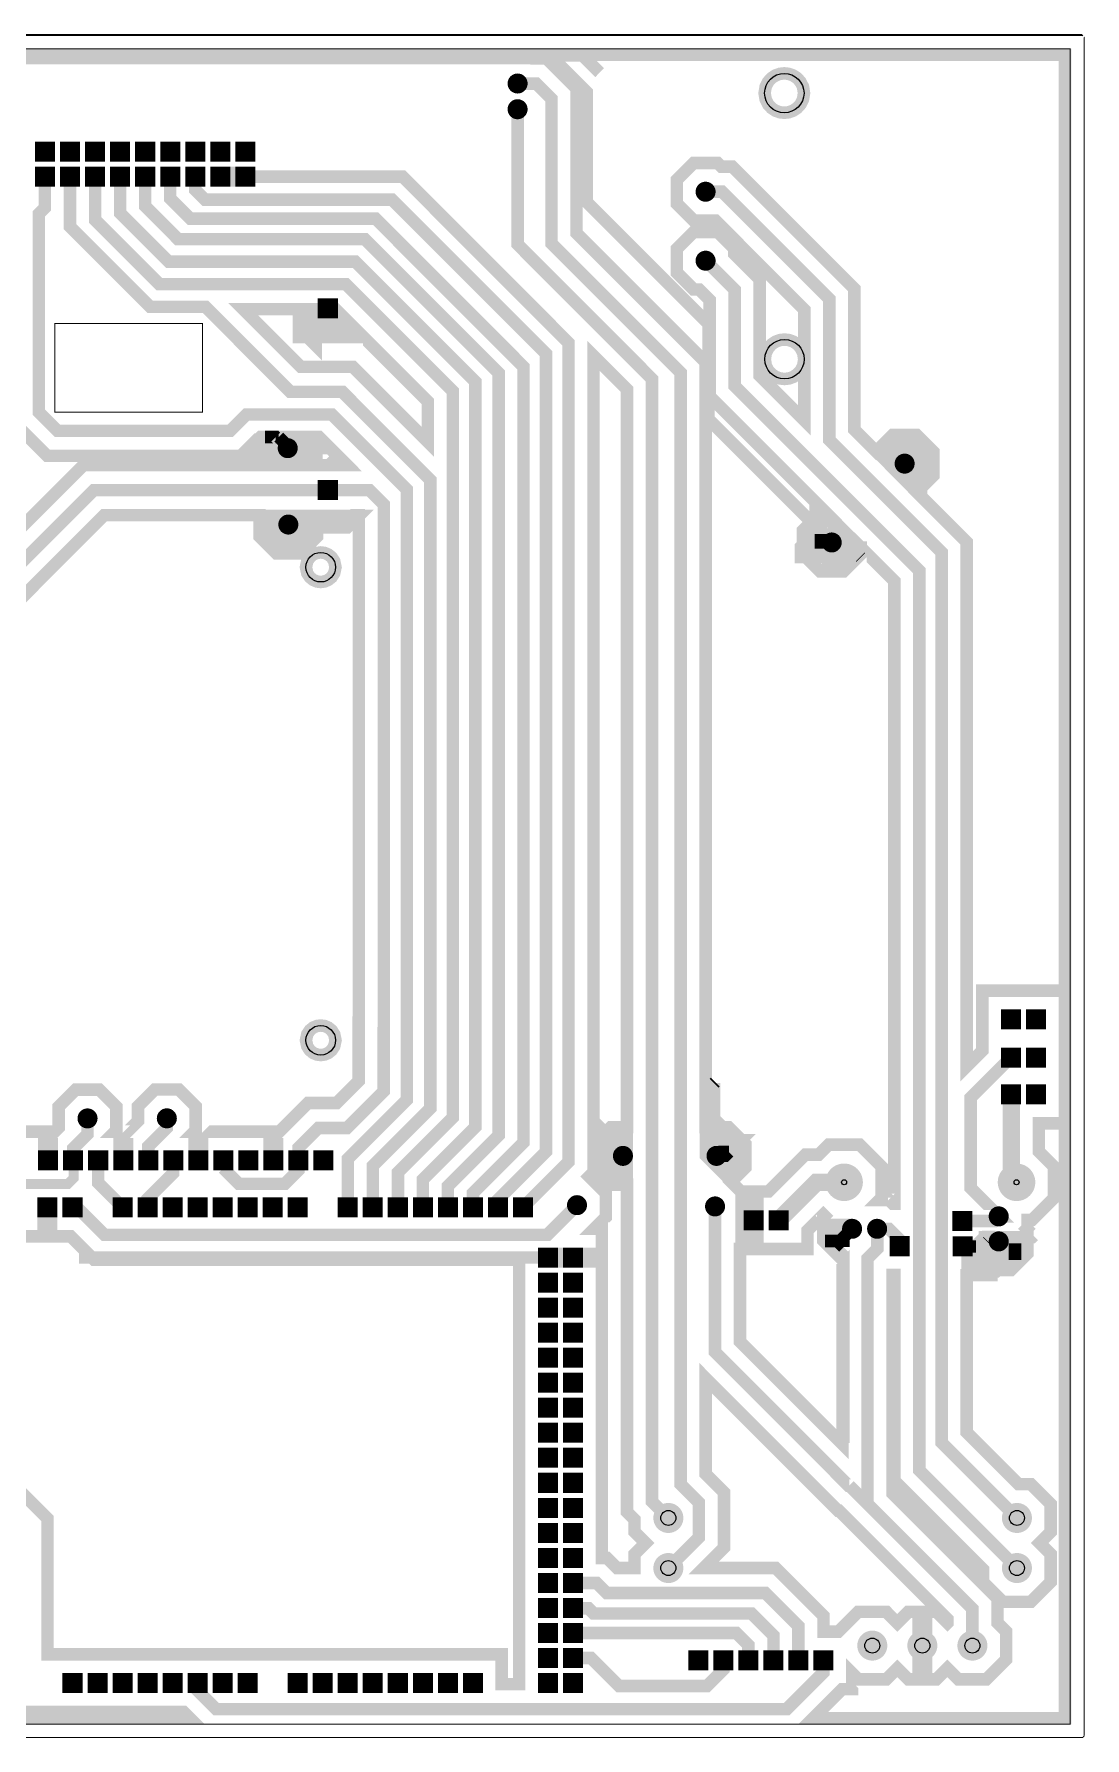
# Model space of a CAD drawing. Header units: centimetres. Extents: x -9.7 to 9.7, y -9.1 to 8.2.
# Drawn here: x -1.01 to 9.66, y -9.11 to 8.18 of the extents above; entities that cross this region are included whole.
import ezdxf

# ---------------------------------------------------------------- set-up
doc = ezdxf.new("R2010")
doc.units = ezdxf.units.CM
doc.layers.get('0').update_dxf_attribs({"linetype": 'CONTINUOUS'})
for name, color, linetype in [('1', 1, 'CONTINUOUS'), ('2', 2, 'CONTINUOUS'), ('3', 3, 'CONTINUOUS'), ('4', 4, 'CONTINUOUS')]:
    doc.layers.add(name, color=color, linetype=linetype)

# ---------------------------------------------------------------- blocks, each defined once
blk = doc.blocks.new('RPAD')
blk.add_trace([(-0.5, -0.5), (-0.5, 0.5), (0.5, -0.5), (0.5, 0.5)])
blk = doc.blocks.new('EPAD')
at = {"const_width": 0.5}
blk.add_lwpolyline([(-0.25, 0, 1), (0.25, 0, 1)], format="xyb", close=True, dxfattribs=at)

msp = doc.modelspace()

# ---------------------------------------------------------------- linework, layer by layer
for centre, radius in [((3.897, 7.681), 0.0635), ((3.897, 7.42), 0.0635), ((-0.899, 6.988), 0.0635), ((-0.645, 6.988), 0.0635), ((-0.391, 6.988), 0.0635), ((-0.137, 6.988), 0.0635), ((0.117, 6.988), 0.0635), ((0.371, 6.988), 0.0635), ((0.625, 6.988), 0.0635), ((0.879, 6.988), 0.0635), ((1.133, 6.988), 0.0635), ((-0.899, 6.735), 0.0635), ((-0.645, 6.735), 0.0635), ((-0.391, 6.735), 0.0635), ((-0.137, 6.735), 0.0635), ((0.117, 6.735), 0.0635), ((0.371, 6.735), 0.0635), ((0.625, 6.735), 0.0635), ((0.879, 6.735), 0.0635), ((1.133, 6.735), 0.0635), ((5.805, 6.583), 0.0635), ((5.805, 5.883), 0.0635), ((1.971, 5.401), 0.0635), ((1.564, 3.981), 0.0635), ((7.825, 3.824), 0.0635), ((1.971, 3.555), 0.0635), ((1.57, 3.206), 0.0635), ((7.085, 3.024), 0.0635), ((8.906, -1.815), 0.0635), ((9.16, -1.815), 0.0635), ((8.906, -2.203), 0.0635), ((9.16, -2.203), 0.0635), ((8.906, -2.577), 0.0635), ((9.16, -2.577), 0.0635), ((-0.468, -2.82), 0.0635), ((0.337, -2.819), 0.0635), ((-0.868, -3.246), 0.0635), ((-0.614, -3.246), 0.0635), ((-0.36, -3.246), 0.0635), ((-0.106, -3.246), 0.0635), ((0.148, -3.246), 0.0635), ((0.402, -3.246), 0.0635), ((0.656, -3.246), 0.0635), ((0.91, -3.246), 0.0635), ((1.164, -3.246), 0.0635), ((1.418, -3.246), 0.0635), ((1.672, -3.246), 0.0635), ((1.926, -3.246), 0.0635), ((4.966, -3.2), 0.0635), ((5.916, -3.2), 0.0635), ((7.211, -3.468), 0.0254), ((8.961, -3.468), 0.0254), ((-0.8745, -3.7235), 0.0635), ((-0.6205, -3.7235), 0.0635), ((-0.1125, -3.7235), 0.0635), ((0.1415, -3.7235), 0.0635), ((0.3955, -3.7235), 0.0635), ((0.6495, -3.7235), 0.0635), ((0.9035, -3.7235), 0.0635), ((1.1575, -3.7235), 0.0635), ((1.4115, -3.7235), 0.0635), ((1.6655, -3.7235), 0.0635), ((2.1735, -3.7225), 0.0635), ((2.4275, -3.7225), 0.0635), ((2.6815, -3.7225), 0.0635), ((2.9355, -3.7225), 0.0635), ((3.1895, -3.7225), 0.0635), ((3.4435, -3.7225), 0.0635), ((3.6975, -3.7225), 0.0635), ((3.9515, -3.7225), 0.0635), ((4.5, -3.7), 0.0635), ((5.901, -3.713), 0.0635), ((6.293, -3.853), 0.0635), ((6.547, -3.853), 0.0635), ((8.412, -3.861), 0.0635), ((8.78, -3.814), 0.0635), ((7.292, -3.94), 0.0635), ((7.546, -3.94), 0.0635), ((7.774, -4.116), 0.0635), ((8.415, -4.119), 0.0635), ((8.78, -4.068), 0.0635), ((4.2055, -4.2315), 0.0635), ((4.4595, -4.2315), 0.0635), ((4.2055, -4.4855), 0.0635), ((4.4595, -4.4855), 0.0635), ((4.2055, -4.7395), 0.0635), ((4.4595, -4.7395), 0.0635), ((4.2055, -4.9935), 0.0635), ((4.4595, -4.9935), 0.0635), ((4.2055, -5.2475), 0.0635), ((4.4595, -5.2475), 0.0635), ((4.2055, -5.5015), 0.0635), ((4.4595, -5.5015), 0.0635), ((4.2055, -5.7555), 0.0635), ((4.4595, -5.7555), 0.0635), ((4.2055, -6.0095), 0.0635), ((4.4595, -6.0095), 0.0635), ((4.2055, -6.2635), 0.0635), ((4.4595, -6.2635), 0.0635), ((4.2055, -6.5175), 0.0635), ((4.4595, -6.5175), 0.0635), ((4.2055, -6.7715), 0.0635), ((4.4595, -6.7715), 0.0635), ((5.427, -6.874), 0.0762), ((8.965, -6.874), 0.0762), ((4.2055, -7.0255), 0.0635), ((4.4595, -7.0255), 0.0635), ((4.2055, -7.2795), 0.0635), ((4.4595, -7.2795), 0.0635), ((5.427, -7.382), 0.0762), ((8.965, -7.382), 0.0762), ((4.2055, -7.5335), 0.0635), ((4.4595, -7.5335), 0.0635), ((4.2055, -7.7875), 0.0635), ((4.4595, -7.7875), 0.0635), ((4.2055, -8.0415), 0.0635), ((4.4595, -8.0415), 0.0635), ((7.497, -8.169), 0.0762), ((8.005, -8.169), 0.0762), ((8.513, -8.169), 0.0762), ((4.2055, -8.2955), 0.0635), ((4.4595, -8.2955), 0.0635), ((5.731, -8.319), 0.0635), ((5.985, -8.319), 0.0635), ((6.239, -8.319), 0.0635), ((6.493, -8.319), 0.0635), ((6.747, -8.319), 0.0635), ((7.001, -8.319), 0.0635), ((-0.6205, -8.5495), 0.0635), ((-0.3665, -8.5495), 0.0635), ((-0.1125, -8.5495), 0.0635), ((0.1415, -8.5495), 0.0635), ((0.3955, -8.5495), 0.0635), ((0.6495, -8.5495), 0.0635), ((0.9035, -8.5495), 0.0635), ((1.1575, -8.5495), 0.0635), ((1.6655, -8.5495), 0.0635), ((1.9195, -8.5495), 0.0635), ((2.1735, -8.5495), 0.0635), ((2.4275, -8.5495), 0.0635), ((2.6815, -8.5495), 0.0635), ((2.9355, -8.5495), 0.0635), ((3.1895, -8.5495), 0.0635), ((3.4435, -8.5495), 0.0635), ((4.2055, -8.5495), 0.0635), ((4.4595, -8.5495), 0.0635)]:
    msp.add_circle(centre, radius)
at = {"layer": '1'}
for points, const_width in [([(9.634332, 8.164283), (9.621166, 8.177449), (-9.728476, 8.177449), (-9.728476, 8.164283), (-9.728476, -9.100684), (9.634, -9.100684), (9.647141, -9.087543)], 0.01016), ([(9.634332, 8.164283), (9.621166, 8.177449), (-9.728476, 8.177449), (-9.728476, 8.164283), (-9.728476, -9.100684), (9.634, -9.100684), (9.647141, -9.087543), (9.650047, -9.084637)], 0.01016), ([(9.634332, 8.164283), (9.631615, 8.167), (-9.728476, 8.167), (-9.728476, 8.164283), (-9.728476, -9.100684), (9.634, -9.100684), (9.647141, -9.087543)], 0.01016), ([(9.650047, -9.084637), (9.647725, -9.082315), (9.647725, 8.15089), (9.647141, 8.151474)], 0.01016), ([(4.73, 7.791), (4.555214, 7.965786), (3.886215, 7.965786), (-4.274855, 7.965786), (-4.301548, 7.939093)], 0.127), ([(6.92, 3.189), (5.834349, 4.274651), (5.834349, 5.242901), (4.59737, 6.47988), (4.59737, 7.596236), (4.257168, 7.936438), (4.156544, 7.936438), (4.153889, 7.939093), (-4.301548, 7.939093)], 0.127), ([(4.056875, 7.934215), (4.190992, 7.934215), (4.494984, 7.630223), (4.494984, 6.162358), (5.805441, 4.851901), (5.805441, -2.907901), (6.036991, -2.907901), (6.208099, -3.079009), (6.208099, -3.320991), (6.06509, -3.464), (6.161991, -3.560901), (6.443971, -3.560901), (6.816271, -3.188601), (6.951585, -3.188601), (7.053185, -3.087001), (7.368815, -3.087001), (7.591999, -3.310185), (7.591999, -3.625815), (7.569913, -3.647901), (7.666991, -3.647901), (7.705091, -3.686001), (7.721025, -3.686001), (7.721025, 2.631584), (7.377099, 2.97551), (7.377099, 2.903009), (7.205991, 2.731901), (6.964009, 2.731901), (6.792901, 2.903009), (6.792901, 3.144991), (6.964009, 3.316099), (7.03651, 3.316099), (5.845583, 4.507026), (5.845583, 5.485286), (5.739968, 5.590901), (5.684009, 5.590901), (5.512901, 5.762009), (5.512901, 6.003991), (5.684009, 6.175099), (5.925991, 6.175099), (6.097099, 6.003991), (6.097099, 5.952186), (6.353581, 5.695704), (6.353581, 4.717444), (6.807149, 4.263876), (6.807149, 5.387644), (5.903892, 6.290901), (5.684009, 6.290901), (5.512901, 6.462009), (5.512901, 6.703991), (5.684009, 6.875099), (5.925991, 6.875099), (5.964091, 6.836999), (6.07621, 6.836999), (7.315147, 5.598062), (7.315147, 4.168884), (7.535971, 3.94806), (7.704009, 4.116099), (7.945991, 4.116099), (8.117099, 3.944991), (8.117099, 3.703009), (7.949061, 3.53497), (8.455637, 3.028394), (8.455637, -2.290835), (8.613901, -2.132571), (8.613901, -1.522901), (9.452099, -1.522901), (9.452099, -2.869099), (9.18714, -2.869099), (9.18714, -3.155326), (9.341999, -3.310185), (9.341999, -3.625815), (9.118815, -3.848999), (9.072099, -3.848999), (9.072099, -3.934991), (9.06609, -3.941), (9.072099, -3.947009), (9.072099, -4.188991), (8.900991, -4.360099), (8.707099, -4.360099), (8.707099, -4.411099), (8.455637, -4.411099), (8.455637, -6.005429), (8.981309, -6.531101), (9.107033, -6.531101), (9.307899, -6.731967), (9.307899, -7.016033), (9.195932, -7.128), (9.307899, -7.239967), (9.307899, -7.524033), (9.107033, -7.724899), (8.822967, -7.724899), (8.622101, -7.524033), (8.622101, -7.398309), (7.721025, -6.497233), (7.721025, -4.408099), (7.70212, -4.408099), (7.70212, -6.624516), (8.766998, -7.689393), (8.766998, -7.794603), (8.766999, -7.938067), (8.855899, -8.026967), (8.855899, -8.311033), (8.655033, -8.511899), (8.370967, -8.511899), (8.259001, -8.399933), (8.147033, -8.511899), (7.862967, -8.511899), (7.751, -8.399932), (7.639033, -8.511899), (7.354967, -8.511899), (7.293099, -8.450031), (7.293099, -8.611099), (7.190108, -8.611099), (6.896102, -8.905105), (9.452146, -8.905105), (9.452146, 7.971421), (4.019669, 7.971421), (4.056875, 7.934215)], 0.127), ([(6.414374, 7.520424), (6.440257, 7.469159), (6.474636, 7.431472), (6.515004, 7.404892), (6.558922, 7.389146), (6.604, 7.384), (6.649078, 7.389146), (6.692996, 7.404892), (6.733364, 7.431472), (6.767743, 7.469159), (6.793626, 7.520424), (6.804, 7.584), (6.793626, 7.647576), (6.767743, 7.698841), (6.733364, 7.736528), (6.692996, 7.763108), (6.649078, 7.778854), (6.604, 7.784), (6.558922, 7.778854), (6.515004, 7.763108), (6.474636, 7.736528), (6.440257, 7.698841), (6.414374, 7.647576), (6.404, 7.584), (6.414374, 7.520424)], 0.127), ([(5.427, -7.382), (5.737117, -7.071883), (5.737117, -6.718796), (5.551442, -6.533121), (5.551442, 4.746692), (4.240986, 6.057148), (4.240986, 7.525013), (4.085783, 7.680216), (3.897784, 7.680216), (3.897, 7.681)], 0.127), ([(3.897, 7.42), (3.897, 6.048356), (5.262, 4.683356), (5.262, -6.709), (5.427, -6.874)], 0.127), ([(-0.899, 6.735), (-0.903119, 6.730881), (-0.901662, 6.729424), (-0.901662, 6.418326), (-0.961767, 6.358221), (-0.961767, 4.345353), (-0.77326, 4.156846), (0.981265, 4.156846), (1.147362, 4.322943), (2.012701, 4.322943), (2.77247, 3.563174), (2.77247, -2.632557), (2.1735, -3.231527), (2.1735, -3.7225)], 0.127), ([(2.4275, -3.7225), (2.4275, -3.300675), (3.010702, -2.717473), (3.010702, 3.659876), (2.118707, 4.551871), (1.591093, 4.551871), (0.727688, 5.415276), (0.167318, 5.415276), (-0.645, 6.227594), (-0.645, 6.735)], 0.127), ([(2.6815, -3.7225), (2.682847, -3.721153), (2.682847, -3.368476), (3.239203, -2.81212), (3.239203, 4.559361), (2.153389, 5.645175), (0.260567, 5.645175), (-0.391, 6.296742), (-0.391, 6.735)], 0.127), ([(-0.137, 6.735), (-0.137, 6.36589), (0.355214, 5.873676), (2.251009, 5.873676), (3.467704, 4.656981), (3.467704, -2.906767), (2.9355, -3.438971), (2.9355, -3.7225)], 0.127), ([(0.117, 6.735), (0.117, 6.435038), (0.449861, 6.102177), (2.345656, 6.102177), (3.705605, 4.742228), (3.705605, -2.915585), (3.704856, -2.916334), (3.704856, -2.992763), (3.1895, -3.508119), (3.1895, -3.7225)], 0.127), ([(0.371, 6.735), (0.371, 6.512595), (0.574595, 6.309), (2.455615, 6.309), (3.956998, 4.807617), (3.956998, -3.063769), (3.4435, -3.577267), (3.4435, -3.7225)], 0.127), ([(0.625, 6.735), (0.625, 6.601), (0.724, 6.502), (2.621566, 6.502), (4.185499, 4.938067), (4.185499, -3.158416), (3.6975, -3.646415), (3.6975, -3.7225)], 0.127), ([(0.879, 6.735), (1.133, 6.735)], 0.2032), ([(1.133, 6.735), (2.729833, 6.735), (4.414, 5.050833), (4.414, -3.26), (3.9515, -3.7225)], 0.127), ([(5.805, 6.583), (5.971001, 6.583), (7.061148, 5.492853), (7.061148, 4.063675), (8.201638, 2.923185), (8.201638, -6.110638), (8.965, -6.874)], 0.127), ([(8.965, -7.382), (7.975024, -6.392024), (7.975024, 2.736793), (6.099582, 4.612235), (6.099582, 5.590495), (5.807077, 5.883), (5.805, 5.883)], 0.127), ([(1.696302, 4.80587), (2.223916, 4.80587), (2.985204, 4.044582), (2.985204, 4.454152), (2.263099, 5.176257), (2.263099, 5.108901), (1.678901, 5.108901), (1.678901, 5.391176), (1.110996, 5.391176), (1.696302, 4.80587)], 0.127), ([(1.971, 5.401), (1.959602, 5.389602), (1.620576, 5.389602)], 0.127), ([(1.959602, 5.389602), (1.84682, 5.27682), (1.84682, 5.023611), (1.778541, 5.09189), (1.778541, 5.388595)], 0.127), ([(1.971, 5.172401), (1.971, 5.401)], 0.2032), ([(1.971, 5.401), (2.037491, 5.401), (2.288342, 5.150149), (2.124698, 5.150149), (2.034601, 5.240246)], 0.127), ([(4.667998, -3.26), (4.667998, -3.36521), (4.623149, -3.410059), (4.792099, -3.579009), (4.792099, -3.820991), (4.673689, -3.939401), (4.751599, -3.939401), (4.751599, -7.279501), (4.804089, -7.279501), (4.905788, -7.3812), (5.084101, -7.3812), (5.084101, -7.239967), (5.196068, -7.128), (5.084101, -7.016033), (5.084101, -6.890309), (5.008001, -6.814209), (5.008001, -3.492099), (4.845009, -3.492099), (4.673901, -3.320991), (4.673901, -3.079009), (4.845009, -2.907901), (5.008001, -2.907901), (5.008001, 4.578147), (4.667998, 4.91815), (4.667998, -3.26)], 0.127), ([(6.416374, 4.819424), (6.442257, 4.768159), (6.476636, 4.730472), (6.517004, 4.703892), (6.560922, 4.688146), (6.606, 4.683), (6.651078, 4.688146), (6.694996, 4.703892), (6.735364, 4.730472), (6.769743, 4.768159), (6.795626, 4.819424), (6.806, 4.883), (6.795626, 4.946576), (6.769743, 4.997841), (6.735364, 5.035528), (6.694996, 5.062108), (6.651078, 5.077854), (6.606, 5.083), (6.560922, 5.077854), (6.517004, 5.062108), (6.476636, 5.035528), (6.442257, 4.997841), (6.416374, 4.946576), (6.406, 4.883), (6.416374, 4.819424)], 0.127), ([(-2.872178, 1.44503), (-0.508209, 3.808999), (1.322911, 3.808999), (1.271901, 3.860009), (1.271901, 4.068944), (1.252571, 4.068944), (1.086474, 3.902847), (-0.878469, 3.902847), (-1.215766, 4.240144)], 0.127), ([(1.097, 3.902), (1.289342, 4.094342), (1.442279, 4.094342)], 0.127), ([(1.442279, 4.094342), (1.442179, 4.094442), (1.332234, 4.094442)], 0.127), ([(1.472658, 4.094342), (1.442279, 4.094342)], 0.127), ([(1.472658, 4.094342), (1.882018, 4.094342), (1.94813, 4.02823)], 0.127), ([(1.586, 3.981), (1.472658, 4.094342)], 0.127), ([(7.825, 4.052599), (7.825, 3.824)], 0.2032), ([(1.564, 3.981), (1.312, 3.981), (1.19, 3.859), (1.879098, 3.859)], 0.127), ([(1.586, 3.981), (1.991573, 3.981), (2.164592, 3.807981), (1.517395, 3.807981), (1.516, 3.809376), (1.226461, 3.809376)], 0.127), ([(1.335401, 3.981), (1.564, 3.981)], 0.2032), ([(1.792599, 3.981), (1.564, 3.981)], 0.2032), ([(1.564, 3.981), (1.586, 3.981)], 0.127), ([(1.587, 3.98), (1.586, 3.981)], 0.127), ([(1.856099, 3.860009), (1.843189, 3.847099), (2.129337, 3.847099), (1.907492, 4.068944), (1.856099, 4.068944), (1.856099, 3.860009)], 0.127), ([(8.057, 3.494), (7.994648, 3.494), (7.516362, 3.972286), (7.658956, 3.972286), (7.73467, 4.048), (7.986, 4.048), (8.037537, 3.996463), (8.000848, 3.959774), (7.996, 3.954926), (7.996, 3.657)], 0.127), ([(7.996, 3.657), (7.829, 3.824), (7.825, 3.824), (7.684219, 3.964781), (7.995842, 3.964781), (8.000848, 3.959774), (8.013354, 3.947269)], 0.127), ([(8.053599, 3.824), (7.825, 3.824)], 0.2032), ([(1.971, 3.555), (-0.403, 3.555), (-2.618179, 1.339821), (-2.618179, -2.606821), (-2.137507, -3.087493), (-2.137507, -3.245507), (-2.138, -3.246)], 0.127), ([(1.971, 3.555), (2.394288, 3.555), (2.539308, 3.40998), (2.539308, -1.916441), (2.537687, -1.918062), (2.537687, -2.544192), (2.164519, -2.91736), (1.874301, -2.91736), (1.6741, -3.117561), (1.6741, -3.2439), (1.672, -3.246)], 0.127), ([(7.38, 2.873), (7.38, 2.971428), (7.377572, 2.971428), (6.92, 3.429), (6.92, 3.189), (6.92, 3.135282), (6.894, 3.109282), (6.976243, 3.109282), (6.999718, 3.109282)], 0.127), ([(-1.911891, -2.953901), (-0.8012, -2.953901), (-0.760099, -2.9128), (-0.760099, -2.699009), (-0.588991, -2.527901), (-0.347009, -2.527901), (-0.175901, -2.699009), (-0.175901, -2.940991), (-0.18881, -2.953901), (-0.062109, -2.953901), (0.044901, -2.846891), (0.044901, -2.698009), (0.216009, -2.526901), (0.457991, -2.526901), (0.629099, -2.698009), (0.629099, -2.939991), (0.615189, -2.953901), (1.478552, -2.953901), (1.769092, -2.663361), (2.05931, -2.663361), (2.283688, -2.438983), (2.283688, -1.812853), (2.285309, -1.811232), (2.285309, 3.301001), (2.263099, 3.301001), (2.263099, 3.262901), (1.862099, 3.262901), (1.862099, 3.085009), (1.690991, 2.913901), (1.449009, 2.913901), (1.277901, 3.085009), (1.277901, 3.301001), (-0.297791, 3.301001), (-2.36418, 1.234612)], 0.127), ([(1.23537, 3.29237), (2.28437, 3.29237), (2.16969, 3.17769), (1.59831, 3.17769)], 0.127), ([(1.341401, 3.206), (1.57, 3.206)], 0.2032), ([(1.798599, 3.206), (1.57, 3.206)], 0.2032), ([(1.57, 2.977401), (1.57, 3.206)], 0.2032), ([(7.3755, 2.8775), (6.992758, 3.260242), (6.976243, 3.260242), (6.976243, 3.132757), (6.976243, 3.109282)], 0.127), ([(1.59831, 3.17769), (1.664897, 3.111103), (1.804592, 3.111103), (1.670489, 2.977), (1.527229, 2.977), (1.368289, 3.13594)], 0.127), ([(1.57, 3.206), (1.59831, 3.17769)], 0.127), ([(6.856401, 3.024), (7.085, 3.024)], 0.2032), ([(7.085, 3.024), (7.084892, 3.024108), (6.999718, 3.109282), (6.976243, 3.132757), (6.92, 3.189)], 0.127), ([(6.976243, 3.109282), (6.976243, 3.024108), (7.084892, 3.024108)], 0.127), ([(7.085, 2.795401), (7.085, 3.024)], 0.2032), ([(1.762261, 2.711336), (1.788724, 2.671318), (1.822268, 2.644111), (1.859962, 2.628169), (1.899, 2.623), (1.938038, 2.628169), (1.975732, 2.644111), (2.009276, 2.671318), (2.035739, 2.711336), (2.049, 2.773), (2.035739, 2.834664), (2.009276, 2.874682), (1.975732, 2.901889), (1.938038, 2.917831), (1.899, 2.923), (1.859962, 2.917831), (1.822268, 2.901889), (1.788724, 2.874682), (1.762261, 2.834664), (1.749, 2.773), (1.762261, 2.711336)], 0.127), ([(7.3755, 2.8775), (7.202382, 2.8775), (6.7735, 2.8775), (6.7735, 2.9825), (6.815, 3.024), (7.085, 3.024)], 0.127), ([(7.085, 3.024), (7.202382, 2.906618), (7.202382, 2.8775), (7.202382, 2.779229)], 0.127), ([(7.38, 2.873), (7.3755, 2.8775)], 0.127), ([(1.762261, -2.088664), (1.788724, -2.128682), (1.822268, -2.155889), (1.859962, -2.171831), (1.899, -2.177), (1.938038, -2.171831), (1.975732, -2.155889), (2.009276, -2.128682), (2.035739, -2.088664), (2.049, -2.027), (2.035739, -1.965336), (2.009276, -1.925318), (1.975732, -1.898111), (1.938038, -1.882169), (1.899, -1.877), (1.859962, -1.882169), (1.822268, -1.898111), (1.788724, -1.925318), (1.762261, -1.965336), (1.749, -2.027), (1.762261, -2.088664)], 0.127), ([(8.906, -2.203), (8.90268, -2.203), (8.4945, -2.61118), (8.4945, -3.525266), (8.783234, -3.814), (8.78, -3.814)], 0.127), ([(5.891, -2.462), (5.806879, -2.546121), (5.806879, -3.194359), (6.09987, -3.48735), (6.125003, -3.48735)], 0.127), ([(5.903, -2.45), (5.891, -2.462)], 0.127), ([(5.891, -2.462), (5.891, -2.822), (5.891, -3.031031), (5.891, -3.169308), (5.921692, -3.2)], 0.127), ([(8.961, -3.468), (8.907741, -3.414741), (8.907741, -2.578741), (8.906, -2.577)], 0.1778), ([(-0.468, -2.82), (-0.468, -2.979908), (-0.614, -3.125908), (-0.614, -3.246)], 0.127), ([(0.337, -2.819), (0.337, -2.914), (0.149, -3.102), (0.149, -3.245), (0.148, -3.246)], 0.127), ([(5.832, -2.763), (5.891, -2.822), (6.041462, -2.972462), (6.041462, -3.040472), (5.900441, -3.040472), (5.891, -3.031031), (5.857899, -2.99793)], 0.127), ([(-0.868, -3.017401), (-0.868, -3.246)], 0.2032), ([(-0.106, -3.017401), (-0.106, -3.246)], 0.2032), ([(0.656, -3.017401), (0.656, -3.246)], 0.2032), ([(1.418, -3.017401), (1.418, -3.246)], 0.2032), ([(4.966, -3.2), (4.959, -3.193), (4.847955, -3.081955), (4.819, -3.053), (4.819, -3.352088)], 0.2032), ([(4.959, -3.193), (4.959, -3.059278), (4.862432, -2.96271), (4.847955, -2.977187), (4.847955, -3.081955), (4.847955, -3.406687), (4.894604, -3.453336)], 0.127), ([(4.966, -2.971401), (4.966, -3.2)], 0.2032), ([(5.916, -2.971401), (5.916, -3.2)], 0.2032), ([(4.737401, -3.2), (4.966, -3.2)], 0.2032), ([(4.966, -3.428599), (4.966, -3.2)], 0.2032), ([(6.144599, -3.2), (5.916, -3.2)], 0.2032), ([(5.916, -3.2), (5.921692, -3.2), (6.00225, -3.2), (6.041462, -3.160788)], 0.127), ([(6.041462, -3.160788), (5.960904, -3.160788), (5.921692, -3.2)], 0.127), ([(6.041462, -3.160788), (6.161778, -3.040472), (6.041462, -3.040472)], 0.127), ([(-1.3825, -3.7235), (-1.3825, -3.6445), (-1.224265, -3.486265), (-0.668374, -3.486265), (-0.609584, -3.427475), (-0.609584, -3.250416), (-0.614, -3.246)], 0.1016), ([(-0.36, -3.246), (-0.36, -3.473119), (-0.1125, -3.720619), (-0.1125, -3.7235)], 0.127), ([(0.402, -3.246), (0.402, -3.374084), (0.300684, -3.4754), (0.300684, -3.476316), (0.1415, -3.6355), (0.1415, -3.7235)], 0.127), ([(0.91, -3.246), (0.91, -3.325175)], 0.127), ([(1.672, -3.246), (1.672, -3.347551), (1.536551, -3.483), (1.067825, -3.483), (0.91, -3.325175)], 0.127), ([(0.91, -3.325175), (0.91, -3.331169)], 0.127), ([(4.966, -3.2), (4.966, -3.49776)], 0.127), ([(5.916, -3.2), (6.028408, -3.312408), (6.182292, -3.312408), (6.197506, -3.297194)], 0.127), ([(6.172523, -3.504123), (6.17, -3.506646), (6.17, -3.976)], 0.127), ([(6.547, -3.853), (6.932, -3.468), (7.211, -3.468)], 0.1778), ([(-0.8745, -3.952099), (-0.8745, -3.7235)], 0.2032), ([(6.293, -3.624401), (6.293, -3.853)], 0.2032), ([(4.5, -3.7), (4.199, -4.001), (-0.296, -4.001), (-0.5735, -3.7235), (-0.6205, -3.7235)], 0.127), ([(7.264198, -6.545801), (7.255198, -6.545801), (5.901, -5.191603), (5.901, -3.713)], 0.127), ([(6.839099, -3.956029), (6.839099, -4.145099), (6.154999, -4.145099), (6.154999, -5.086394), (7.194122, -6.125517), (7.194122, -4.232099), (7.171009, -4.232099), (6.999901, -4.060991), (6.999901, -3.819009), (7.011548, -3.807362), (6.999657, -3.795471), (6.839099, -3.956029)], 0.127), ([(6.17, -4.129714), (6.17, -3.976), (6.293, -3.853)], 0.127), ([(6.293, -4.081599), (6.293, -3.853)], 0.2032), ([(8.412, -3.861), (8.734306, -3.861), (8.738485, -3.856821), (8.738485, -3.855515), (8.78, -3.814)], 0.127), ([(-1.964896, -4.030662), (-2.406661, -4.472427), (-2.67391, -4.472427), (-2.596901, -4.549436), (-2.596901, -4.791418), (-2.635001, -4.829518), (-2.635001, -5.119807), (-0.874502, -6.880306), (-0.874502, -6.985516), (-0.874501, -8.257401), (3.735599, -8.257401), (3.735599, -8.55964), (3.913401, -8.55964), (3.913401, -4.254999), (-0.401209, -4.254999), (-0.640609, -4.015599), (-1.949833, -4.015599), (-1.964896, -4.030662)], 0.127), ([(7.063401, -3.94), (7.292, -3.94)], 0.2032), ([(7.205191, -4.026809), (7.168, -4.064)], 0.127), ([(7.292, -3.94), (7.205191, -4.026809)], 0.127), ([(7.205191, -4.026809), (7.205191, -4.125858)], 0.127), ([(7.546, -3.94), (7.548931, -3.942931), (7.548931, -4.141068), (7.448121, -4.241878), (7.448121, -6.729725)], 0.127), ([(7.546, -3.94), (7.666134, -3.94), (7.774, -4.047866), (7.774, -4.116)], 0.127), ([(8.543, -4.119), (8.63223, -4.02977), (8.638, -4.024), (8.723648, -4.024), (8.724543, -4.024895)], 0.127), ([(9.134, -4.011), (9.120105, -4.024895), (8.724543, -4.024895), (8.713566, -4.024895), (8.670461, -4.068), (8.63223, -4.02977), (8.629001, -4.02654), (8.575272, -4.02654)], 0.127), ([(8.78, -4.296599), (8.78, -4.068)], 0.2032), ([(9.008599, -4.068), (8.78, -4.068)], 0.2032), ([(-9.532897, -8.905105), (0.569345, -8.905105), (0.505839, -8.841599), (-3.706599, -8.841599), (-3.706599, -8.257401), (-2.399007, -8.257401), (-2.399007, -7.390337), (-4.176999, -5.612345), (-4.176999, -4.819091), (-4.215099, -4.780991), (-4.215099, -4.539009), (-4.148517, -4.472427), (-7.861483, -4.472427), (-7.834901, -4.499009), (-7.834901, -4.740991), (-8.006009, -4.912099), (-8.247991, -4.912099), (-8.419099, -4.740991), (-8.419099, -4.499009), (-8.392517, -4.472427), (-9.208134, -4.472427), (-9.532897, -4.147664), (-9.532897, -8.905105)], 0.127), ([(4.4595, -4.2315), (4.2055, -4.2315)], 0.2032), ([(4.688099, -4.2315), (4.4595, -4.2315)], 0.2032), ([(7.168, -4.064), (7.017543, -4.064)], 0.127), ([(7.168, -4.064), (7.158499, -4.073501), (7.158499, -4.079166), (7.205191, -4.125858)], 0.127), ([(7.205191, -4.125858), (7.204, -4.127049), (7.204, -6.113)], 0.127), ([(8.78, -4.068), (8.653181, -4.194819), (8.653181, -4.371), (8.653181, -4.403526), (8.463526, -4.403526), (8.463526, -4.167526), (8.415, -4.119)], 0.127), ([(8.415, -4.119), (8.543, -4.119)], 0.127), ([(8.548, -4.119), (8.543, -4.119)], 0.127), ([(8.78, -4.068), (8.670461, -4.068), (8.657748, -4.068), (8.606748, -4.119), (8.548, -4.119)], 0.127), ([(8.548, -4.119), (8.548, -4.341), (8.578, -4.371), (8.653181, -4.371)], 0.127), ([(8.653181, -4.371), (8.756729, -4.371), (8.946, -4.181729), (9.004719, -4.12301)], 0.127), ([(8.670461, -4.068), (8.665461, -4.073)], 0.127), ([(8.946, -4.257), (8.946, -4.181729), (8.946, -4.087155)], 0.127), ([(4.2055, -4.2315), (-0.554958, -4.2315)], 0.127), ([(5.805441, -6.427912), (5.991116, -6.613587), (5.991116, -7.177092), (5.787008, -7.3812), (6.516491, -7.3812), (7.000999, -7.865708), (7.000999, -8.026901), (7.154167, -8.026901), (7.354967, -7.826101), (7.639033, -7.826101), (7.751, -7.938068), (7.862967, -7.826101), (8.147033, -7.826101), (8.259, -7.938068), (8.259002, -7.938066), (8.259002, -7.899813), (7.342913, -6.983724), (7.342911, -6.983724), (7.158987, -6.7998), (7.149989, -6.7998), (5.805441, -5.455252), (5.805441, -6.427912)], 0.127), ([(7.264198, -6.545802), (7.264198, -6.545801)], 0.127), ([(7.264198, -6.545802), (7.264198, -6.545801)], 0.127), ([(7.448121, -6.729725), (7.264198, -6.545801)], 0.127), ([(8.513, -8.169), (8.513, -7.794603), (7.448121, -6.729725)], 0.127), ([(6.747, -8.319), (6.747, -7.970917), (6.411282, -7.635199), (4.800579, -7.635199), (4.69888, -7.5335), (4.4595, -7.5335)], 0.127), ([(4.4595, -7.7875), (4.462859, -7.790859), (4.616536, -7.790859), (4.668262, -7.842585), (6.269291, -7.842585), (6.493709, -8.067003), (6.493709, -8.318291), (6.493, -8.319)], 0.127), ([(8.005, -7.889601), (8.005, -8.169)], 0.2032), ([(6.239, -8.319), (6.239, -8.162488), (6.118012, -8.0415), (4.4595, -8.0415)], 0.127), ([(8.005, -8.448399), (8.005, -8.169)], 0.2032), ([(7.001, -8.319), (7.001, -8.440999), (6.62836, -8.813639), (0.837087, -8.813639), (0.6495, -8.626052), (0.6495, -8.5495)], 0.127), ([(5.985, -8.319), (5.985, -8.414), (5.821, -8.578), (4.925579, -8.578), (4.642466, -8.294887), (4.460113, -8.294887), (4.4595, -8.2955)], 0.127), ([(9.647141, -9.087543), (9.650047, -9.084637)], 0.01016)]:
    msp.add_lwpolyline(points, dxfattribs=dict(at, const_width=const_width))
at = {"layer": '3', "const_width": 0.01016}
for points in [[(-9.595, -8.967), (9.505, -8.967), (9.505, 8.033), (-9.595, 8.033), (-9.595, -8.967)], [(-0.801, 4.347), (0.699, 4.347), (0.699, 5.247), (-0.801, 5.247), (-0.801, 4.347)]]:
    msp.add_lwpolyline(points, dxfattribs=at)
at = {"layer": '4'}
for centre, radius in [((6.604, 7.584), 0.2), ((6.606, 4.883), 0.2), ((1.899, 2.773), 0.15), ((1.899, -2.027), 0.15)]:
    msp.add_circle(centre, radius, dxfattribs=at)

# ---------------------------------------------------------------- block references
at = {"layer": '2'}
for name, p, xscale, yscale in [('EPAD', (3.897, 7.681), 0.2032, 0.2032), ('EPAD', (3.897, 7.42), 0.2032, 0.2032), ('RPAD', (-0.899, 6.988), 0.2032, 0.2032), ('RPAD', (-0.645, 6.988), 0.2032, 0.2032), ('RPAD', (-0.391, 6.988), 0.2032, 0.2032), ('RPAD', (-0.137, 6.988), 0.2032, 0.2032), ('RPAD', (0.117, 6.988), 0.2032, 0.2032), ('RPAD', (0.371, 6.988), 0.2032, 0.2032), ('RPAD', (0.625, 6.988), 0.2032, 0.2032), ('RPAD', (0.879, 6.988), 0.2032, 0.2032), ('RPAD', (1.133, 6.988), 0.2032, 0.2032), ('RPAD', (-0.899, 6.735), 0.2032, 0.2032), ('RPAD', (-0.645, 6.735), 0.2032, 0.2032), ('RPAD', (-0.391, 6.735), 0.2032, 0.2032), ('RPAD', (-0.137, 6.735), 0.2032, 0.2032), ('RPAD', (0.117, 6.735), 0.2032, 0.2032), ('RPAD', (0.371, 6.735), 0.2032, 0.2032), ('RPAD', (0.625, 6.735), 0.2032, 0.2032), ('RPAD', (0.879, 6.735), 0.2032, 0.2032), ('RPAD', (1.133, 6.735), 0.2032, 0.2032), ('EPAD', (5.805, 6.583), 0.2032, 0.2032), ('EPAD', (5.805, 5.883), 0.2032, 0.2032), ('EPAD', (1.564, 3.981), 0.2032, 0.2032), ('EPAD', (7.825, 3.824), 0.2032, 0.2032), ('EPAD', (1.57, 3.206), 0.2032, 0.2032), ('EPAD', (7.085, 3.024), 0.2032, 0.2032), ('EPAD', (-0.468, -2.82), 0.2032, 0.2032), ('EPAD', (0.337, -2.819), 0.2032, 0.2032), ('EPAD', (4.966, -3.2), 0.2032, 0.2032), ('EPAD', (5.916, -3.2), 0.2032, 0.2032), ('RPAD', (-0.868, -3.246), 0.2032, 0.2032), ('RPAD', (-0.614, -3.246), 0.2032, 0.2032), ('RPAD', (-0.36, -3.246), 0.2032, 0.2032), ('RPAD', (-0.106, -3.246), 0.2032, 0.2032), ('RPAD', (0.148, -3.246), 0.2032, 0.2032), ('RPAD', (0.402, -3.246), 0.2032, 0.2032), ('RPAD', (0.656, -3.246), 0.2032, 0.2032), ('RPAD', (0.91, -3.246), 0.2032, 0.2032), ('RPAD', (1.164, -3.246), 0.2032, 0.2032), ('RPAD', (1.418, -3.246), 0.2032, 0.2032), ('RPAD', (1.672, -3.246), 0.2032, 0.2032), ('RPAD', (1.926, -3.246), 0.2032, 0.2032), ('EPAD', (7.211, -3.468), 0.381, 0.381), ('EPAD', (8.961, -3.468), 0.381, 0.381), ('EPAD', (4.5, -3.7), 0.2032, 0.2032), ('EPAD', (5.901, -3.713), 0.2032, 0.2032), ('RPAD', (6.293, -3.853), 0.2032, 0.2032), ('RPAD', (6.547, -3.853), 0.2032, 0.2032), ('RPAD', (8.412, -3.861), 0.2032, 0.2032), ('EPAD', (8.78, -3.814), 0.2032, 0.2032), ('EPAD', (7.292, -3.94), 0.2032, 0.2032), ('EPAD', (7.546, -3.94), 0.2032, 0.2032), ('EPAD', (8.78, -4.068), 0.2032, 0.2032), ('RPAD', (7.774, -4.116), 0.2032, 0.2032), ('RPAD', (8.415, -4.119), 0.2032, 0.2032), ('EPAD', (5.427, -6.874), 0.3048, 0.3048), ('EPAD', (8.965, -6.874), 0.3048, 0.3048), ('EPAD', (5.427, -7.382), 0.3048, 0.3048), ('EPAD', (8.965, -7.382), 0.3048, 0.3048), ('EPAD', (7.497, -8.169), 0.3048, 0.3048), ('EPAD', (8.005, -8.169), 0.3048, 0.3048), ('EPAD', (8.513, -8.169), 0.3048, 0.3048)]:
    msp.add_blockref(name, p, dxfattribs=dict(at, xscale=xscale, yscale=yscale))
at = {"layer": '2', "xscale": 0.2032, "yscale": 0.2032}
for p, rotation in [((1.971, 5.401), -90), ((1.971, 3.555), -90), ((8.906, -1.815), 270), ((9.16, -1.815), 270), ((8.906, -2.203), 270), ((9.16, -2.203), 270), ((8.906, -2.577), 270), ((9.16, -2.577), 270), ((-0.8745, -3.7235), 180), ((-0.6205, -3.7235), 180), ((-0.1125, -3.7235), 180), ((0.1415, -3.7235), 180), ((0.3955, -3.7235), 180), ((0.6495, -3.7235), 180), ((0.9035, -3.7235), 180), ((1.1575, -3.7235), 180), ((1.4115, -3.7235), 180), ((1.6655, -3.7235), 180), ((2.1735, -3.7225), 180), ((2.4275, -3.7225), 180), ((2.6815, -3.7225), 180), ((2.9355, -3.7225), 180), ((3.1895, -3.7225), 180), ((3.4435, -3.7225), 180), ((3.6975, -3.7225), 180), ((3.9515, -3.7225), 180), ((4.2055, -4.2315), 270), ((4.4595, -4.2315), 270), ((4.2055, -4.4855), 270), ((4.4595, -4.4855), 270), ((4.2055, -4.7395), 270), ((4.4595, -4.7395), 270), ((4.2055, -4.9935), 270), ((4.4595, -4.9935), 270), ((4.2055, -5.2475), 270), ((4.4595, -5.2475), 270), ((4.2055, -5.5015), 270), ((4.4595, -5.5015), 270), ((4.2055, -5.7555), 270), ((4.4595, -5.7555), 270), ((4.2055, -6.0095), 270), ((4.4595, -6.0095), 270), ((4.2055, -6.2635), 270), ((4.4595, -6.2635), 270), ((4.2055, -6.5175), 270), ((4.4595, -6.5175), 270), ((4.2055, -6.7715), 270), ((4.4595, -6.7715), 270), ((4.2055, -7.0255), 270), ((4.4595, -7.0255), 270), ((4.2055, -7.2795), 270), ((4.4595, -7.2795), 270), ((4.2055, -7.5335), 270), ((4.4595, -7.5335), 270), ((4.2055, -7.7875), 270), ((4.4595, -7.7875), 270), ((4.2055, -8.0415), 270), ((4.4595, -8.0415), 270), ((4.2055, -8.2955), 270), ((4.4595, -8.2955), 270), ((5.731, -8.319), 180), ((5.985, -8.319), 180), ((6.239, -8.319), 180), ((6.493, -8.319), 180), ((6.747, -8.319), 180), ((7.001, -8.319), 180), ((-0.6205, -8.5495), 180), ((-0.3665, -8.5495), 180), ((-0.1125, -8.5495), 180), ((0.1415, -8.5495), 180), ((0.3955, -8.5495), 180), ((0.6495, -8.5495), 180), ((0.9035, -8.5495), 180), ((1.1575, -8.5495), 180), ((1.6655, -8.5495), 180), ((1.9195, -8.5495), 180), ((2.1735, -8.5495), 180), ((2.4275, -8.5495), 180), ((2.6815, -8.5495), 180), ((2.9355, -8.5495), 180), ((3.1895, -8.5495), 180), ((3.4435, -8.5495), 180), ((4.2055, -8.5495), 270), ((4.4595, -8.5495), 270)]:
    msp.add_blockref('RPAD', p, dxfattribs=dict(at, rotation=rotation))

doc.saveas('drawing.dxf')
